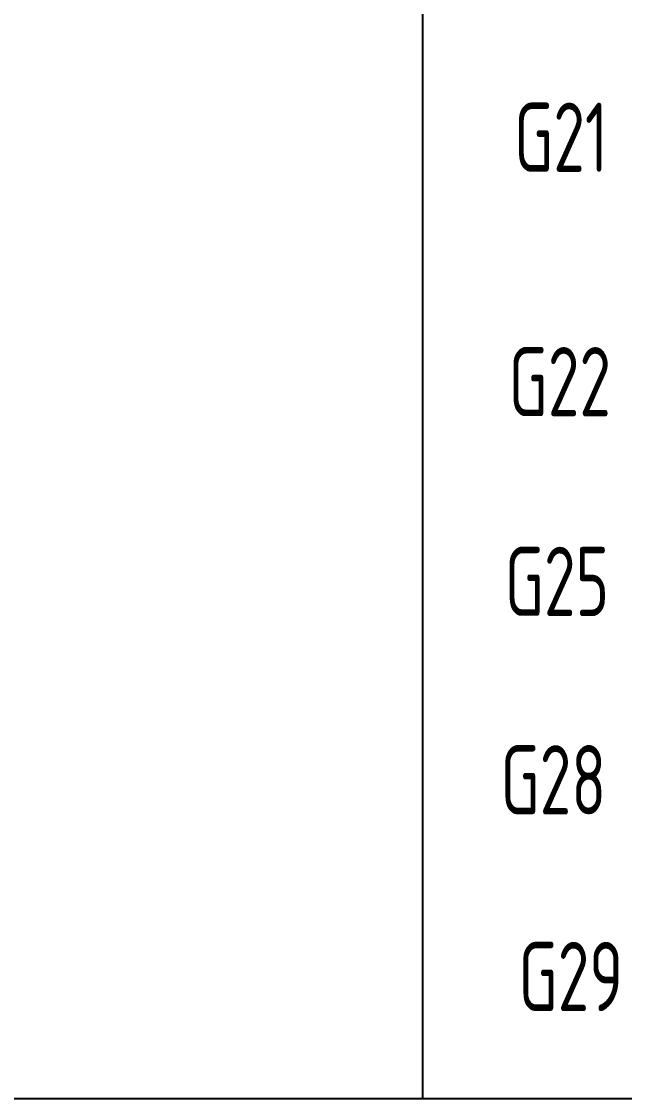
# Model space of a CAD drawing. Extents: x 5874492 to 7194610, y -939842 to -279257.
# Drawn here: x 6709363 to 6882500, y -939842 to -630927 of the extents above; entities that cross this region are included whole.
import ezdxf

# ---------------------------------------------------------------- set-up
doc = ezdxf.new("R2010")
doc.units = 0
doc.header["$LTSCALE"] = 1000
doc.layers.add('S-基础-DIM', color=3, linetype='Continuous', lineweight=20)
doc.layers.add('S-活动层-非打印', color=1, linetype='Continuous', lineweight=20, plot=False)
doc.styles.add('TSSD_Dimension', font='tssdeng.shx', dxfattribs={"width": 0.7, "bigfont": 'tssdchn.shx'})

msp = doc.modelspace()

# ---------------------------------------------------------------- linework, layer by layer
at = {"layer": 'S-活动层-非打印', "lineweight": -3}
msp.add_lwpolyline([(7194610, -283054.2), (5874492, -283054.2), (5874492, -939842), (7194610, -939842)], close=True, dxfattribs=at)
msp.add_lwpolyline([(6824492.3, -283054.2), (6824492.3, -939842)], dxfattribs=at)

# ---------------------------------------------------------------- texts
at = {"layer": 'S-基础-DIM', "style": 'TSSD_Dimension', "width": 0.7}
for s, p in [('G21', (6850812.1, -674065.7)), ('G22', (6849234.6, -744177.2)), ('G25', (6848126.1, -801465.2)), ('G28', (6846896.6, -858374.7)), ('G29', (6852066.6, -914798.7))]:
    msp.add_text(s, height=19868.17, dxfattribs=at).set_placement(p)

doc.saveas('drawing.dxf')
